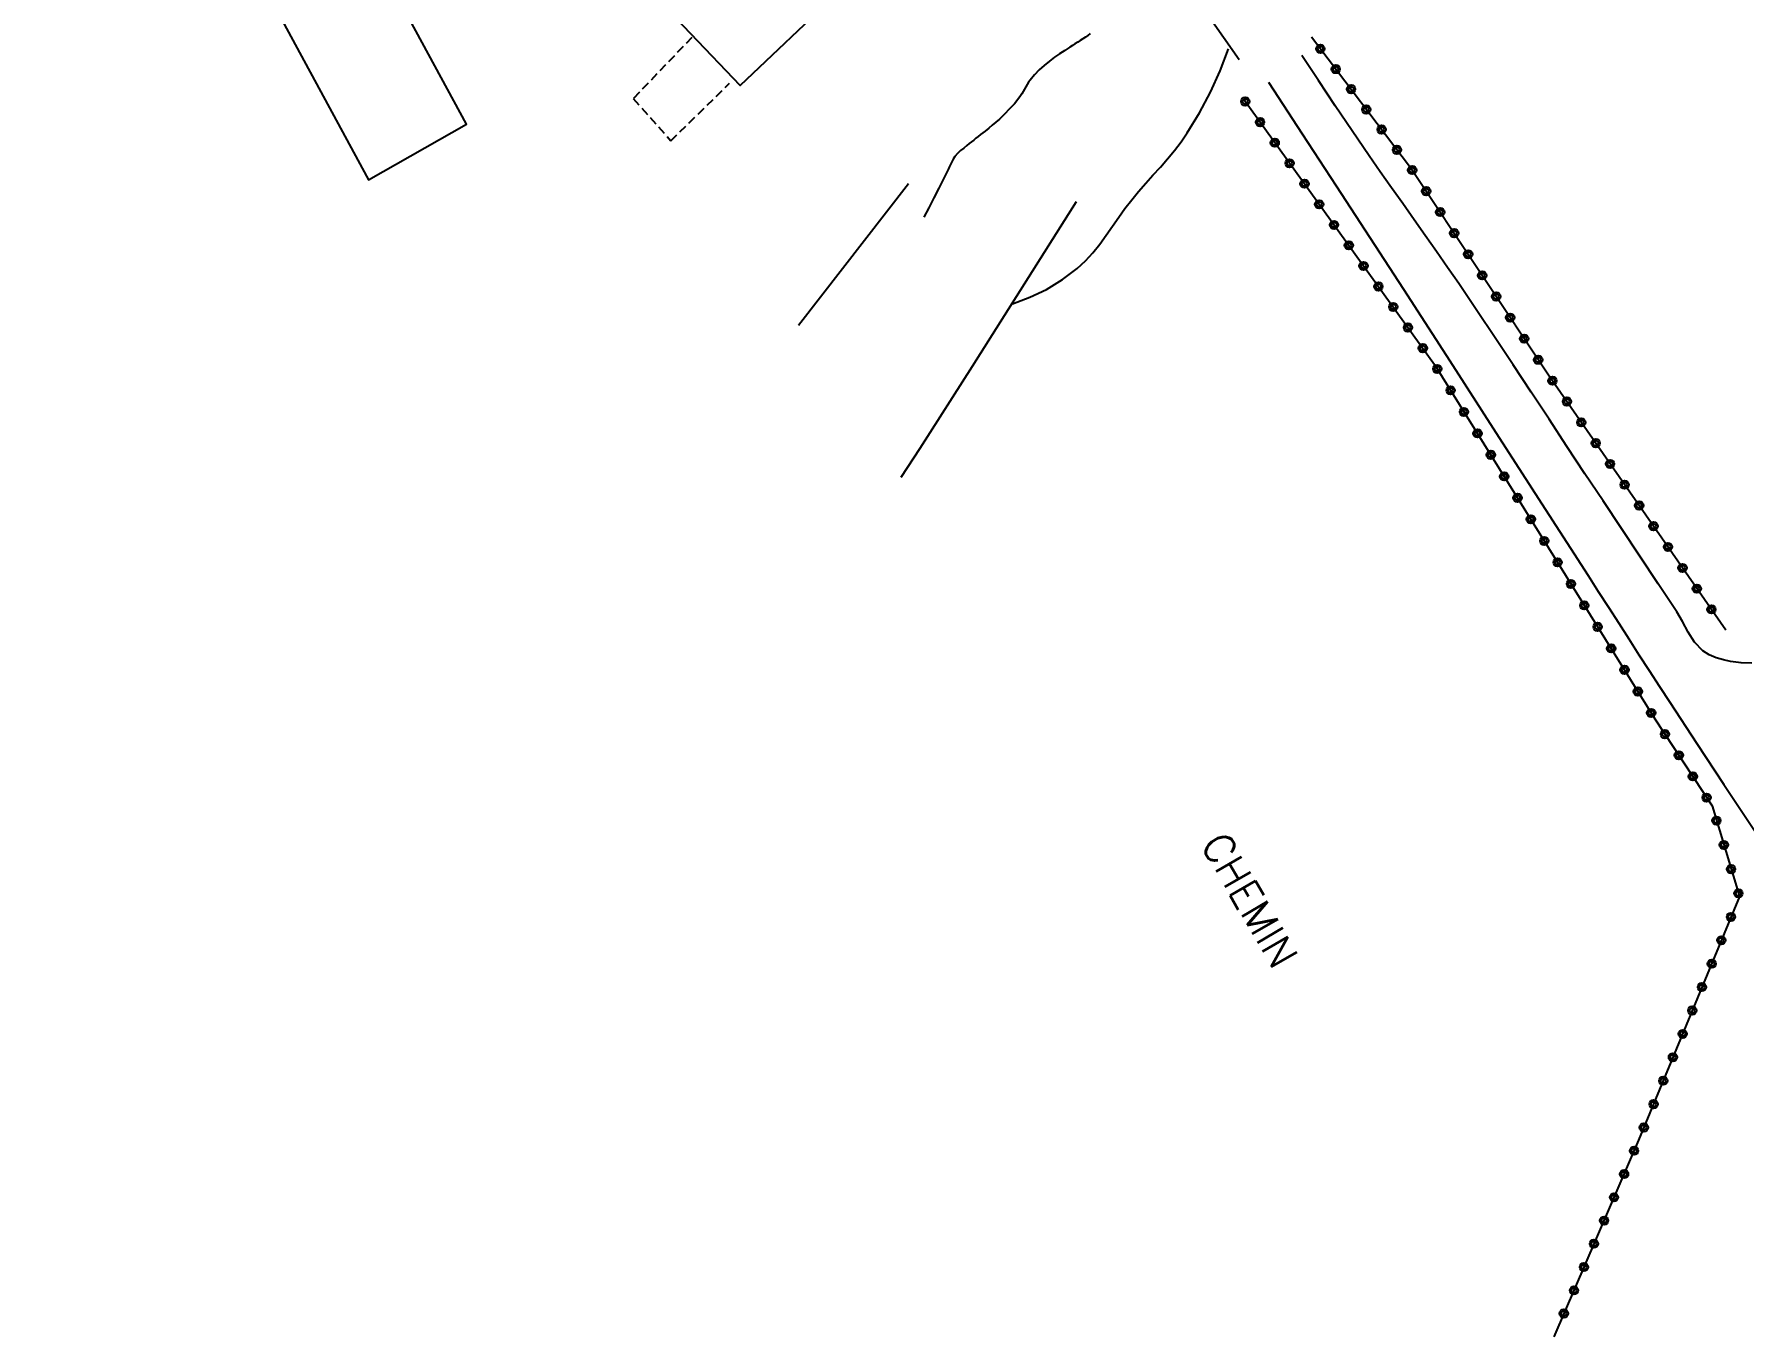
# Model space of a CAD drawing. Header units: millimetres. Extents: x 184000 to 185000, y 152000 to 153021.
# Drawn here: x 184241.5 to 184342.8, y 152072.7 to 152149.9 of the extents above; entities that cross this region are included whole.
import ezdxf
from ezdxf.enums import TextEntityAlignment as Align

# ---------------------------------------------------------------- set-up
doc = ezdxf.new("R2010")
doc.units = ezdxf.units.MM
doc.linetypes.add('DASHED', pattern=[0.75, 0.5, -0.25])
doc.layers.get('0').update_dxf_attribs({"linetype": 'CONTINUOUS'})
for name, color, linetype in [('W0071', 7, 'CONTINUOUS'), ('W0101', 7, 'CONTINUOUS'), ('W0104', 1, 'CONTINUOUS'), ('W0112', 1, 'DASHED'), ('W0120', 7, 'CONTINUOUS'), ('W0300', 7, 'CONTINUOUS'), ('W0323', 7, 'CONTINUOUS'), ('W0510', 5, 'CONTINUOUS'), ('W0989', 7, 'CONTINUOUS')]:
    doc.layers.add(name, color=color, linetype=linetype)
doc.styles.get("Standard").update_dxf_attribs({"font": 'romans.shx', "width": 0.85})

# ---------------------------------------------------------------- blocks, each defined once
blk = doc.blocks.new('t323o')
at = {"color": 0, "linetype": 'Continuous'}
for radius in [0.25, 0.15]:
    blk.add_circle((0, 0), radius, dxfattribs=at)

msp = doc.modelspace()

# ---------------------------------------------------------------- linework, layer by layer
at = {"layer": 'W0071'}
for points in [[(184343.32, 152112.64), (184342.69, 152112.66), (184342.06, 152112.74), (184341.63, 152112.83), (184341.2, 152112.96), (184340.78, 152113.13), (184340.41, 152113.37), (184339.92, 152113.88), (184339.54, 152114.48), (184339.21, 152115.1), (184338.87, 152115.68), (184337.77, 152117.33), (184336.68, 152118.97), (184335.59, 152120.61), (184334.5, 152122.25), (184333.43, 152123.86), (184332.36, 152125.47), (184331.3, 152127.09), (184330.24, 152128.7), (184329.17, 152130.31), (184328.1, 152131.92), (184327.03, 152133.52), (184325.95, 152135.12), (184325.29, 152136.07), (184324.63, 152137.02), (184323.96, 152137.97), (184323.3, 152138.91), (184322.63, 152139.86), (184321.96, 152140.8), (184321.3, 152141.75), (184320.64, 152142.7), (184319.63, 152144.18), (184318.63, 152145.66), (184317.64, 152147.15), (184316.65, 152148.64)], [(184314.68, 152147.05), (184316.68, 152143.99), (184318.68, 152140.92), (184320.68, 152137.86), (184322.67, 152134.79), (184325.42, 152130.55), (184328.15, 152126.31), (184330.88, 152122.07), (184333.62, 152117.83), (184334.22, 152116.89), (184334.82, 152115.95), (184335.43, 152115.01), (184336.03, 152114.07), (184336.63, 152113.13), (184337.24, 152112.2), (184337.85, 152111.26), (184338.45, 152110.32), (184340.05, 152107.88), (184341.66, 152105.45), (184343.27, 152103.02), (184344.89, 152100.59)]]:
    msp.add_lwpolyline(points, dxfattribs=at)
at = {"layer": 'W0101'}
msp.add_lwpolyline([(184241.54, 152171), (184248.32, 152159.19), (184250.98, 152160.43), (184261.35, 152141.27), (184267.15, 152144.57), (184259.4, 152158.89), (184256.76, 152163.7), (184261.87, 152166.75), (184259.58, 152171)], dxfattribs=at)
at = {"layer": 'W0104'}
msp.add_lwpolyline([(184277.48, 152153.04), (184283.37, 152146.85), (184289.07, 152152.28), (184283.19, 152158.46), (184277.48, 152153.04)], close=True, dxfattribs=at)
at = {"layer": 'W0112'}
msp.add_lwpolyline([(184280.51, 152149.71), (184277.04, 152146.08), (184279.27, 152143.58), (184282.73, 152146.99)], dxfattribs=at)
at = {"layer": 'W0120'}
msp.add_lwpolyline([(184308.57, 152154.63), (184312.94, 152148.39)], dxfattribs=at)
at = {"layer": 'W0300'}
for points in [[(184293.34, 152141.03), (184286.83, 152132.64)], [(184292.92, 152123.65), (184294.03, 152125.37), (184297.13, 152130.23), (184300.22, 152135.1), (184303.3, 152139.98)]]:
    msp.add_lwpolyline(points, dxfattribs=at)
at = {"layer": 'W0323'}
for points in [[(184341.77, 152114.59), (184331.35, 152129.58), (184323.1, 152141.98), (184317.22, 152149.73)], [(184313.19, 152146.06), (184324.52, 152130.33), (184337.57, 152109.33), (184340.96, 152104.19), (184342.58, 152098.81), (184336.61, 152084.37), (184331.59, 152072.73)]]:
    msp.add_lwpolyline(points, dxfattribs=at)
at = {"layer": 'W0510'}
for points in [[(184304.12, 152149.93), (184303.97, 152149.82), (184303.83, 152149.72), (184303.67, 152149.62), (184303.52, 152149.52), (184303.37, 152149.43), (184303.21, 152149.33), (184303.06, 152149.23), (184302.91, 152149.13), (184302.6, 152148.93), (184302.3, 152148.74), (184301.99, 152148.53), (184301.7, 152148.31), (184301.39, 152148.05), (184301.09, 152147.78), (184300.81, 152147.49), (184300.55, 152147.18), (184300.45, 152147.06), (184300.37, 152146.92), (184300.29, 152146.79), (184300.21, 152146.65), (184300.14, 152146.51), (184300.06, 152146.37), (184299.98, 152146.24), (184299.89, 152146.11), (184299.62, 152145.78), (184299.33, 152145.47), (184299.04, 152145.17), (184298.73, 152144.87), (184298.53, 152144.69), (184298.31, 152144.51), (184298.1, 152144.33), (184297.88, 152144.16), (184297.75, 152144.05), (184297.61, 152143.95), (184297.48, 152143.84), (184297.34, 152143.74), (184297.21, 152143.63), (184297.07, 152143.53), (184296.94, 152143.42), (184296.81, 152143.31), (184296.62, 152143.15), (184296.43, 152143), (184296.25, 152142.83), (184296.09, 152142.65), (184295.99, 152142.5), (184295.91, 152142.34), (184295.84, 152142.17), (184295.76, 152142.02), (184295.72, 152141.93), (184295.68, 152141.85), (184295.64, 152141.77), (184295.6, 152141.69), (184295.56, 152141.6), (184295.52, 152141.52), (184295.48, 152141.44), (184295.43, 152141.36), (184295.14, 152140.78), (184294.85, 152140.2), (184294.55, 152139.62), (184294.25, 152139.05)], [(184299.5, 152133.93), (184300.54, 152134.31), (184301.53, 152134.78), (184302.47, 152135.36), (184303.35, 152136.02), (184303.83, 152136.47), (184304.27, 152136.95), (184304.68, 152137.46), (184305.06, 152137.99), (184305.43, 152138.52), (184305.8, 152139.05), (184306.17, 152139.58), (184306.57, 152140.09), (184306.98, 152140.58), (184307.4, 152141.07), (184307.83, 152141.55), (184308.27, 152142.02), (184308.69, 152142.51), (184309.1, 152143), (184309.5, 152143.52), (184309.86, 152144.05), (184310.59, 152145.24), (184311.24, 152146.46), (184311.81, 152147.73), (184312.31, 152149.03)]]:
    msp.add_lwpolyline(points, dxfattribs=at)

# ---------------------------------------------------------------- block references
at = {"layer": 'W0323'}
for p, rotation in [((184317.75, 152149.03), 127.2011881414654), ((184318.66, 152147.83), 127.2011881414654), ((184313.3, 152145.91), 305.7673921416703), ((184319.57, 152146.64), 127.2011881414654), ((184320.47, 152145.44), 127.2011881414654), ((184314.18, 152144.69), 305.7673921416703), ((184321.38, 152144.25), 127.2011881414654), ((184315.05, 152143.47), 305.7673921416703), ((184322.29, 152143.05), 127.2011881414654), ((184315.93, 152142.25), 305.7673921416703), ((184323.19, 152141.85), 123.6335561976563), ((184316.81, 152141.04), 305.7673921416703), ((184317.68, 152139.82), 305.7673921416703), ((184324.02, 152140.6), 123.6335561976563), ((184324.85, 152139.36), 123.6335561976563), ((184318.56, 152138.6), 305.7673921416703), ((184325.68, 152138.11), 123.6335561976563), ((184319.44, 152137.39), 305.7673921416703), ((184326.51, 152136.86), 123.6335561976563), ((184320.31, 152136.17), 305.7673921416703), ((184327.34, 152135.61), 123.6335561976563), ((184321.19, 152134.95), 305.7673921416703), ((184322.07, 152133.74), 305.7673921416703), ((184328.17, 152134.36), 123.6335561976563), ((184329, 152133.11), 123.6335561976563), ((184322.94, 152132.52), 305.7673921416703), ((184329.83, 152131.86), 123.6335561976563), ((184323.82, 152131.3), 305.7673921416703), ((184330.66, 152130.61), 123.6335561976563), ((184324.68, 152130.07), 301.8733166198499), ((184325.47, 152128.8), 301.8733166198499), ((184331.5, 152129.37), 124.8087126577996), ((184326.26, 152127.52), 301.8733166198499), ((184332.36, 152128.14), 124.8087126577996), ((184333.21, 152126.9), 124.8087126577996), ((184327.06, 152126.25), 301.8733166198499), ((184334.07, 152125.67), 124.8087126577996), ((184327.85, 152124.98), 301.8733166198499), ((184334.92, 152124.44), 124.8087126577996), ((184328.64, 152123.7), 301.8733166198499), ((184329.43, 152122.43), 301.8733166198499), ((184335.78, 152123.21), 124.8087126577996), ((184336.64, 152121.98), 124.8087126577996), ((184330.22, 152121.16), 301.8733166198499), ((184337.49, 152120.75), 124.8087126577996), ((184331.02, 152119.88), 301.8733166198499), ((184338.35, 152119.52), 124.8087126577996), ((184331.81, 152118.61), 301.8733166198499), ((184339.21, 152118.28), 124.8087126577996), ((184332.6, 152117.33), 301.8733166198499), ((184340.06, 152117.05), 124.8087126577996), ((184333.39, 152116.06), 301.8733166198499), ((184340.92, 152115.82), 124.8087126577996), ((184334.18, 152114.79), 301.8733166198499), ((184334.98, 152113.51), 301.8733166198499), ((184335.77, 152112.24), 301.8733166198499), ((184336.56, 152110.96), 301.8733166198499), ((184337.35, 152109.69), 301.8733166198499), ((184338.17, 152108.43), 303.3380346125711), ((184338.99, 152107.18), 303.3380346125711), ((184339.82, 152105.93), 303.3380346125711), ((184340.64, 152104.67), 303.3380346125711), ((184341.22, 152103.31), 286.755816374853), ((184341.66, 152101.87), 286.755816374853), ((184342.09, 152100.43), 286.755816374853), ((184342.52, 152099), 286.755816374853), ((184342.08, 152097.6), 247.5460152375052), ((184341.51, 152096.22), 247.5460152375052), ((184340.94, 152094.83), 247.5460152375052), ((184340.36, 152093.45), 247.5460152375052), ((184339.79, 152092.06), 247.5460152375052), ((184339.22, 152090.67), 247.5460152375052), ((184338.64, 152089.29), 247.5460152375052), ((184338.07, 152087.9), 247.5460152375052), ((184337.5, 152086.51), 247.5460152375052), ((184336.92, 152085.13), 247.5460152375052), ((184336.34, 152083.75), 246.6496227826929), ((184335.75, 152082.37), 246.6496227826929), ((184335.15, 152080.99), 246.6496227826929), ((184334.56, 152079.61), 246.6496227826929), ((184333.96, 152078.24), 246.6496227826929), ((184333.37, 152076.86), 246.6496227826929), ((184332.78, 152075.48), 246.6496227826929), ((184332.18, 152074.11), 246.6496227826929)]:
    msp.add_blockref('t323o', p, dxfattribs=dict(at, rotation=rotation))

# ---------------------------------------------------------------- texts
at = {"layer": 'W0989'}
msp.add_text('CHEMIN', height=1.75, rotation=300.0956, dxfattribs=at).set_placement((184313.57, 152098.59), align=Align.MIDDLE_CENTER)

doc.saveas('drawing.dxf')
